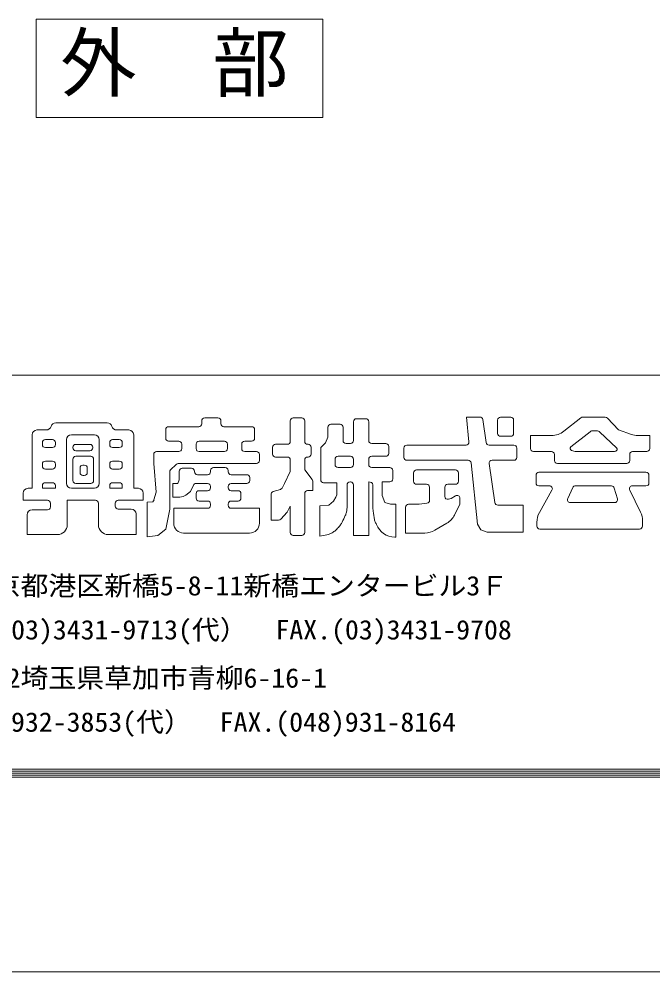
# Model space of a CAD drawing. Units: millimetres, scale not verified. Extents: x -1261 to 1262, y -891 to 891.
# Drawn here: x -704.3 to -561.1, y -891 to -675.4 of the extents above; entities that cross this region are included whole.
import ezdxf
from ezdxf.enums import TextEntityAlignment as Align

# ---------------------------------------------------------------- set-up
doc = ezdxf.new("R2010")
doc.units = ezdxf.units.MM
doc.header["$LTSCALE"] = 4
for name, color, linetype, lineweight in [('0-0_0', 3, 'Continuous', 18), ('0-3_Defpoints', 7, 'Continuous', 18), ('0-6_CSLAYER3', 7, 'Continuous', 18), ('0-A_WAKU', 7, 'Continuous', 18)]:
    doc.layers.add(name, color=color, linetype=linetype, lineweight=lineweight)
doc.styles.add('ＭＳ ゴシック', font='')
doc.styles.get('ＭＳ ゴシック').set_extended_font_data('MS Gothic')

msp = doc.modelspace()

# ---------------------------------------------------------------- linework, layer by layer
at = {"layer": '0-0_0'}
for p, q in [((-684.425, -766.759), (-696.036, -766.759)), ((-663.05, -766.34), (-663.05, -766.997)), ((-659.374, -765.674), (-662.384, -765.674)), ((-658.708, -766.997), (-658.708, -766.34)), ((-643.043, -766.335), (-643.043, -770.969)), ((-640.452, -765.669), (-642.377, -765.669)), ((-639.786, -770.969), (-639.786, -766.335)), ((-631.767, -767.115), (-633.873, -767.115)), ((-628.749, -766.515), (-628.749, -770.788)), ((-625.977, -765.849), (-628.083, -765.849)), ((-625.311, -770.788), (-625.311, -766.515)), ((-598.781, -771.246), (-599.536, -766.058)), ((-596.182, -766.154), (-596.182, -769.161)), ((-593.229, -765.488), (-595.516, -765.488)), ((-592.563, -769.161), (-592.563, -766.154)), ((-581.219, -768.686), (-577.366, -765.632)), ((-576.952, -765.488), (-571.863, -765.488)), ((-571.378, -765.698), (-568.861, -768.381)), ((-701.408, -769.496), (-701.408, -781.585)), ((-698.175, -768.386), (-700.298, -768.386)), ((-692.518, -769.471), (-687.319, -769.471)), ((-679.539, -768.386), (-682.285, -768.386)), ((-678.429, -781.585), (-678.429, -769.496)), ((-671.192, -768.329), (-671.192, -770.252)), ((-663.716, -767.663), (-670.526, -767.663)), ((-651.775, -767.663), (-658.042, -767.663)), ((-651.109, -770.252), (-651.109, -768.329)), ((-634.539, -767.781), (-634.539, -770.053)), ((-631.101, -770.788), (-631.101, -767.781)), ((-579.611, -772.227), (-575.289, -768.801)), ((-574.599, -768.561), (-573.828, -768.561)), ((-573.063, -768.867), (-569.317, -772.432)), ((-568.861, -768.381), (-565.954, -769.397)), ((-699.056, -771.222), (-699.056, -771.698)), ((-696.784, -770.556), (-698.39, -770.556)), ((-696.118, -771.698), (-696.118, -771.222)), ((-693.628, -780.475), (-693.628, -770.581)), ((-688.323, -771.641), (-691.514, -771.641)), ((-686.209, -770.581), (-686.209, -780.475)), ((-683.857, -771.222), (-683.857, -771.698)), ((-681.676, -770.556), (-683.191, -770.556)), ((-681.01, -771.698), (-681.01, -771.222)), ((-670.526, -770.918), (-668.24, -770.918)), ((-667.574, -771.584), (-667.574, -772.602)), ((-664.317, -772.602), (-664.317, -771.584)), ((-663.651, -770.918), (-657.927, -770.918)), ((-657.261, -771.584), (-657.261, -772.602)), ((-654.004, -772.602), (-654.004, -771.584)), ((-653.338, -770.918), (-651.775, -770.918)), ((-643.709, -771.635), (-646.357, -771.635)), ((-639.004, -771.635), (-639.12, -771.635)), ((-629.415, -771.454), (-630.435, -771.454)), ((-621.454, -771.454), (-624.645, -771.454)), ((-595.516, -769.827), (-593.229, -769.827)), ((-561.805, -769.646), (-564.488, -769.646)), ((-561.805, -772.596), (-561.805, -769.646)), ((-698.39, -772.364), (-696.784, -772.364)), ((-692.18, -772.307), (-692.18, -772.421)), ((-691.514, -773.087), (-688.323, -773.087)), ((-687.657, -772.421), (-687.657, -772.307)), ((-683.191, -772.364), (-681.676, -772.364)), ((-668.24, -773.268), (-673.24, -773.268)), ((-657.927, -773.268), (-663.651, -773.268)), ((-650.689, -773.268), (-653.338, -773.268)), ((-647.023, -772.301), (-647.023, -773.862)), ((-638.338, -773.862), (-638.338, -772.301)), ((-636.167, -772.358), (-636.167, -779.647)), ((-620.788, -773.681), (-620.788, -772.12)), ((-617.35, -772.482), (-617.35, -774.585)), ((-603.315, -771.816), (-616.684, -771.816)), ((-592.505, -771.816), (-598.122, -771.816)), ((-591.839, -774.585), (-591.839, -772.482)), ((-588.097, -773.262), (-584.001, -773.262)), ((-579.467, -772.999), (-578.62, -773.262)), ((-578.62, -773.262), (-569.763, -773.262)), ((-569.491, -773.178), (-569.763, -773.262)), ((-565.662, -773.262), (-562.471, -773.262)), ((-696.784, -775.437), (-698.39, -775.437)), ((-692.18, -775.019), (-692.18, -779.834)), ((-688.142, -774.353), (-691.514, -774.353)), ((-687.476, -779.834), (-687.476, -775.019)), ((-681.676, -775.437), (-683.191, -775.437)), ((-673.906, -773.934), (-673.906, -775.98)), ((-650.689, -775.98), (-668.383, -775.98)), ((-650.023, -775.314), (-650.023, -773.934)), ((-646.357, -774.528), (-643.709, -774.528)), ((-643.043, -775.194), (-643.043, -777.782)), ((-639.786, -777.42), (-639.786, -775.194)), ((-639.12, -774.528), (-639.004, -774.528)), ((-632.91, -776.212), (-632.91, -775.013)), ((-632.244, -774.347), (-629.415, -774.347)), ((-628.749, -775.013), (-628.749, -776.212)), ((-625.311, -776.212), (-625.311, -775.013)), ((-624.645, -774.347), (-621.454, -774.347)), ((-616.684, -775.251), (-602.817, -775.251)), ((-602.155, -775.848), (-600.705, -789.715)), ((-596.807, -784.805), (-598.087, -776.013)), ((-597.428, -775.251), (-592.505, -775.251)), ((-583.335, -773.928), (-583.335, -775.308)), ((-582.669, -775.974), (-566.994, -775.974)), ((-566.328, -775.308), (-566.328, -773.928)), ((-699.056, -776.103), (-699.056, -776.579)), ((-698.39, -777.245), (-696.784, -777.245)), ((-696.118, -776.579), (-696.118, -776.103)), ((-690.552, -777.007), (-690.552, -778.026)), ((-689.589, -776.341), (-689.886, -776.341)), ((-688.923, -778.026), (-688.923, -777.007)), ((-683.857, -776.103), (-683.857, -776.579)), ((-683.191, -777.245), (-681.676, -777.245)), ((-681.01, -776.579), (-681.01, -776.103)), ((-668.854, -776.175), (-670.092, -777.412)), ((-668.116, -777.731), (-668.116, -779.777)), ((-665.345, -777.065), (-667.45, -777.065)), ((-664.679, -777.845), (-664.679, -777.731)), ((-661.06, -777.55), (-661.06, -777.845)), ((-657.746, -776.884), (-660.394, -776.884)), ((-657.08, -777.845), (-657.08, -777.55)), ((-644.309, -780.494), (-643.043, -777.782)), ((-639.786, -777.42), (-638.115, -779.591)), ((-629.415, -776.878), (-632.244, -776.878)), ((-620.549, -776.878), (-624.645, -776.878)), ((-619.883, -779.466), (-619.883, -777.544)), ((-615.179, -778.086), (-615.179, -780.009)), ((-605.713, -777.42), (-614.513, -777.42)), ((-605.047, -780.009), (-605.047, -778.086)), ((-562.652, -777.963), (-586.831, -777.963)), ((-696.784, -780.319), (-698.39, -780.319)), ((-689.886, -778.692), (-689.589, -778.692)), ((-681.676, -780.319), (-683.191, -780.319)), ((-661.726, -778.511), (-664.013, -778.511)), ((-652.86, -778.511), (-656.414, -778.511)), ((-652.194, -779.834), (-652.194, -779.177)), ((-635.501, -780.313), (-632.549, -780.313)), ((-632.549, -780.313), (-632.549, -783.085)), ((-629.531, -780.132), (-629.415, -780.132)), ((-625.311, -780.132), (-625.254, -780.132)), ((-625.311, -792.246), (-625.311, -780.132)), ((-622.236, -783.206), (-622.236, -780.132)), ((-622.236, -780.132), (-620.549, -780.132)), ((-587.497, -778.629), (-587.497, -780.37)), ((-561.986, -780.37), (-561.986, -778.629)), ((-701.408, -781.585), (-702.288, -781.585)), ((-699.056, -780.985), (-699.056, -781.585)), ((-696.118, -781.585), (-699.056, -781.585)), ((-696.118, -781.585), (-696.118, -780.985)), ((-687.319, -781.585), (-692.518, -781.585)), ((-691.514, -780.5), (-688.142, -780.5)), ((-683.857, -780.985), (-683.857, -781.585)), ((-681.01, -781.585), (-683.857, -781.585)), ((-681.01, -781.585), (-681.01, -780.985)), ((-677.368, -781.585), (-678.429, -781.585)), ((-666.611, -783.106), (-665.583, -782.308)), ((-665.583, -782.308), (-664.927, -780.886)), ((-664.322, -780.5), (-661.726, -780.5)), ((-661.726, -782.127), (-663.651, -782.127)), ((-661.06, -781.166), (-661.06, -781.461)), ((-657.08, -781.461), (-657.08, -781.166)), ((-656.414, -780.5), (-652.86, -780.5)), ((-654.851, -782.127), (-656.414, -782.127)), ((-646.915, -782.338), (-645.285, -781.837)), ((-644.902, -781.531), (-644.309, -780.494)), ((-630.197, -785.604), (-630.197, -780.798)), ((-628.749, -780.798), (-628.749, -792.246)), ((-624.366, -780.798), (-624.366, -786.286)), ((-614.513, -780.675), (-612.227, -780.675)), ((-611.561, -781.341), (-611.561, -784.303)), ((-608.123, -783.429), (-608.123, -781.341)), ((-607.457, -780.675), (-605.713, -780.675)), ((-586.831, -781.036), (-584.476, -781.036)), ((-583.896, -782.03), (-586.742, -787.072)), ((-579.174, -781.416), (-580.348, -783.881)), ((-578.573, -781.036), (-570.449, -781.036)), ((-569.104, -783.984), (-569.808, -781.519)), ((-563.883, -786.985), (-566.319, -781.995)), ((-565.721, -781.036), (-562.652, -781.036)), ((-703.398, -782.695), (-703.398, -784.297)), ((-703.398, -784.297), (-697.912, -784.297)), ((-693.447, -789.851), (-693.447, -784.297)), ((-693.447, -784.297), (-687.056, -784.297)), ((-681.925, -784.297), (-676.258, -784.297)), ((-676.258, -784.297), (-676.258, -782.695)), ((-669.564, -783.573), (-667.973, -783.573)), ((-664.317, -782.793), (-664.317, -783.811)), ((-663.651, -784.477), (-661.726, -784.477)), ((-656.414, -784.477), (-654.851, -784.477)), ((-654.185, -783.811), (-654.185, -782.793)), ((-647.385, -788.811), (-647.385, -782.975)), ((-639.786, -791.58), (-639.786, -782.787)), ((-622.236, -783.206), (-621.693, -784.833)), ((-697.912, -786.466), (-701.383, -786.466)), ((-697.246, -784.963), (-697.246, -785.8)), ((-686.39, -784.963), (-686.39, -789.851)), ((-682.591, -785.619), (-682.591, -784.963)), ((-678.997, -786.285), (-681.925, -786.285)), ((-669.383, -786.104), (-669.383, -789.489)), ((-661.726, -786.104), (-669.383, -786.104)), ((-661.06, -785.143), (-661.06, -785.438)), ((-657.08, -785.438), (-657.08, -785.143)), ((-650.023, -786.104), (-656.414, -786.104)), ((-650.023, -789.489), (-650.023, -786.104)), ((-643.766, -787.003), (-643.043, -785.647)), ((-643.043, -785.647), (-643.043, -791.58)), ((-636.348, -792.427), (-636.348, -785.556)), ((-621.693, -784.833), (-620.426, -785.195)), ((-620.426, -785.195), (-619.16, -785.195)), ((-619.16, -785.195), (-619.16, -792.607)), ((-616.989, -785.861), (-616.989, -791.703)), ((-613.913, -785.195), (-616.323, -785.195)), ((-613.913, -785.195), (-612.141, -784.964)), ((-590.392, -785.376), (-596.148, -785.376)), ((-590.392, -791.523), (-590.392, -785.376)), ((-579.747, -784.833), (-569.744, -784.833)), ((-702.493, -787.576), (-702.493, -792.071)), ((-677.887, -792.071), (-677.887, -787.395)), ((-647.385, -788.811), (-645.691, -788.811)), ((-645.196, -788.59), (-643.766, -787.003)), ((-563.433, -790.133), (-563.433, -788.933)), ((-607.627, -789.477), (-610.374, -791.091)), ((-600.705, -789.715), (-599.981, -790.98)), ((-587.316, -789.254), (-587.316, -790.133)), ((-586.65, -790.799), (-564.099, -790.799)), ((-702.493, -792.071), (-695.667, -792.071)), ((-684.17, -792.071), (-677.887, -792.071)), ((-667.163, -791.709), (-652.243, -791.709)), ((-642.377, -792.246), (-640.452, -792.246)), ((-636.348, -792.427), (-634.385, -792.043)), ((-628.749, -792.246), (-625.311, -792.246)), ((-619.16, -792.607), (-619.424, -792.607)), ((-616.989, -791.703), (-612.624, -791.703))]:
    msp.add_line(p, q, dxfattribs=at)
for points in [[(-600.195, -765.488), (-603.238, -765.488), (-602.653, -771.081)], [(-636.167, -772.358), (-635.082, -771.273), (-634.539, -770.053)], [(-583.977, -769.646), (-588.763, -769.646), (-588.763, -772.596)], [(-673.838, -784.226), (-673.363, -782.489), (-673.906, -775.98)], [(-670.288, -777.883), (-670.288, -786.285), (-671.192, -790.805), (-673.002, -792.252), (-675.354, -792.587)], [(-669.564, -783.573), (-669.564, -780.5), (-668.478, -780.5), (-668.116, -779.686)], [(-637.977, -779.998), (-637.977, -782.121), (-639.12, -782.121)], [(-675.354, -792.587), (-675.354, -784.715), (-674.127, -784.615)], [(-636.348, -785.556), (-634.358, -785.376), (-633.272, -784.472), (-632.73, -783.568), (-632.549, -783.085)], [(-607.305, -784.077), (-606.676, -783.929), (-605.709, -783.314)], [(-604.685, -783.876), (-604.685, -785.195), (-605.907, -787.636)], [(-599.981, -790.98), (-598.534, -791.523), (-590.392, -791.523)]]:
    msp.add_lwpolyline(points, dxfattribs=at)
for centre, radius, start, end in [((-696.036, -767.869), 1.11, 90, 164.51187), ((-684.425, -767.869), 1.11, 15.48813, 90), ((-663.716, -766.997), 0.666, 270, 0), ((-662.384, -766.34), 0.666, 90, 180), ((-659.374, -766.34), 0.666, 0, 90), ((-658.042, -766.997), 0.666, 180, 270), ((-642.377, -766.335), 0.666, 90, 180), ((-640.452, -766.335), 0.666, 0, 90), ((-633.873, -767.781), 0.666, 90, 180), ((-631.767, -767.781), 0.666, 0, 90), ((-628.083, -766.515), 0.666, 90, 180), ((-625.977, -766.515), 0.666, 0, 90), ((-600.195, -766.154), 0.666, 8.28193, 90), ((-595.516, -766.154), 0.666, 90, 180), ((-593.229, -766.154), 0.666, 0, 90), ((-576.952, -766.154), 0.666, 90, 128.39742), ((-571.863, -766.154), 0.666, 43.17355, 90), ((-700.298, -769.496), 1.11, 90, 180), ((-698.175, -767.276), 1.11, 270, 344.51187), ((-692.518, -770.581), 1.11, 90, 180), ((-687.319, -770.581), 1.11, 0, 90), ((-682.285, -767.276), 1.11, 195.48813, 270), ((-679.539, -769.496), 1.11, 0, 90), ((-670.526, -768.329), 0.666, 90, 180), ((-651.775, -768.329), 0.666, 0, 90), ((-595.516, -769.161), 0.666, 180, 270), ((-593.229, -769.161), 0.666, 270, 0), ((-583.977, -765.206), 4.44, 270, 308.39742), ((-574.599, -769.671), 1.11, 90, 128.39742), ((-573.828, -769.671), 1.11, 46.41835, 90), ((-564.488, -765.206), 4.44, 250.72316, 270), ((-698.39, -771.222), 0.666, 90, 180), ((-698.39, -771.698), 0.666, 180, 270), ((-696.784, -771.222), 0.666, 0, 90), ((-696.784, -771.698), 0.666, 270, 0), ((-691.514, -772.307), 0.666, 90, 180), ((-688.323, -772.307), 0.666, 0, 90), ((-683.191, -771.222), 0.666, 90, 180), ((-683.191, -771.698), 0.666, 180, 270), ((-681.676, -771.222), 0.666, 0, 90), ((-681.676, -771.698), 0.666, 270, 0), ((-670.526, -770.252), 0.666, 180, 270), ((-668.24, -771.584), 0.666, 0, 90), ((-663.651, -771.584), 0.666, 90, 180), ((-657.927, -771.584), 0.666, 0, 90), ((-653.338, -771.584), 0.666, 90, 180), ((-651.775, -770.252), 0.666, 270, 0), ((-646.357, -772.301), 0.666, 90, 180), ((-643.709, -770.969), 0.666, 270, 0), ((-639.12, -770.969), 0.666, 180, 270), ((-639.004, -772.301), 0.666, 0, 90), ((-630.435, -770.788), 0.666, 180, 270), ((-629.415, -770.788), 0.666, 270, 0), ((-624.645, -770.788), 0.666, 180, 270), ((-621.454, -772.12), 0.666, 0, 90), ((-603.315, -771.15), 0.666, 270, 5.96887), ((-598.122, -771.15), 0.666, 188.28193, 270), ((-691.514, -772.421), 0.666, 180, 270), ((-688.323, -772.421), 0.666, 270, 0), ((-673.24, -773.934), 0.666, 90, 180), ((-668.24, -772.602), 0.666, 270, 0), ((-663.651, -772.602), 0.666, 180, 270), ((-657.927, -772.602), 0.666, 270, 0), ((-653.338, -772.602), 0.666, 180, 270), ((-650.689, -773.934), 0.666, 0, 90), ((-646.357, -773.862), 0.666, 180, 270), ((-639.004, -773.862), 0.666, 270, 0), ((-621.454, -773.681), 0.666, 270, 0), ((-616.684, -772.482), 0.666, 90, 180), ((-592.505, -772.482), 0.666, 0, 90), ((-588.097, -772.596), 0.666, 180, 270), ((-584.001, -773.928), 0.666, 0, 90), ((-579.335, -772.575), 0.444, 128.39742, 252.74028), ((-569.623, -772.754), 0.444, 287.25972, 46.41835), ((-565.662, -773.928), 0.666, 90, 180), ((-562.471, -772.596), 0.666, 270, 0), ((-698.39, -776.103), 0.666, 90, 180), ((-696.784, -776.103), 0.666, 0, 90), ((-691.514, -775.019), 0.666, 90, 180), ((-688.142, -775.019), 0.666, 0, 90), ((-683.191, -776.103), 0.666, 90, 180), ((-681.676, -776.103), 0.666, 0, 90), ((-668.383, -776.646), 0.666, 90, 134.9788), ((-650.689, -775.314), 0.666, 270, 0), ((-643.709, -775.194), 0.666, 0, 90), ((-639.12, -775.194), 0.666, 90, 180), ((-632.244, -775.013), 0.666, 90, 180), ((-629.415, -775.013), 0.666, 0, 90), ((-624.645, -775.013), 0.666, 90, 180), ((-616.684, -774.585), 0.666, 180, 270), ((-602.817, -775.917), 0.666, 5.96887, 90), ((-597.428, -775.917), 0.666, 90, 188.28193), ((-592.505, -774.585), 0.666, 270, 0), ((-582.669, -775.308), 0.666, 180, 270), ((-566.994, -775.308), 0.666, 270, 0), ((-698.39, -776.579), 0.666, 180, 270), ((-696.784, -776.579), 0.666, 270, 0), ((-689.886, -777.007), 0.666, 90, 180), ((-689.886, -778.026), 0.666, 180, 270), ((-689.589, -777.007), 0.666, 0, 90), ((-689.589, -778.026), 0.666, 270, 0), ((-683.191, -776.579), 0.666, 180, 270), ((-681.676, -776.579), 0.666, 270, 0), ((-669.622, -777.883), 0.666, 134.9788, 180), ((-667.45, -777.731), 0.666, 90, 180), ((-665.345, -777.731), 0.666, 0, 90), ((-664.013, -777.845), 0.666, 180, 270), ((-661.726, -777.845), 0.666, 270, 0), ((-660.394, -777.55), 0.666, 90, 180), ((-657.746, -777.55), 0.666, 0, 90), ((-656.414, -777.845), 0.666, 180, 270), ((-632.244, -776.212), 0.666, 180, 270), ((-629.415, -776.212), 0.666, 270, 0), ((-624.645, -776.212), 0.666, 180, 270), ((-620.549, -777.544), 0.666, 0, 90), ((-614.513, -778.086), 0.666, 90, 180), ((-605.713, -778.086), 0.666, 0, 90), ((-586.831, -778.629), 0.666, 90, 180), ((-562.652, -778.629), 0.666, 0, 90), ((-698.39, -780.985), 0.666, 90, 180), ((-696.784, -780.985), 0.666, 0, 90), ((-691.514, -779.834), 0.666, 180, 270), ((-688.142, -779.834), 0.666, 270, 0), ((-683.191, -780.985), 0.666, 90, 180), ((-681.676, -780.985), 0.666, 0, 90), ((-652.86, -779.177), 0.666, 0, 90), ((-652.86, -779.834), 0.666, 270, 0), ((-638.643, -779.998), 0.666, 0, 37.58908), ((-635.501, -779.647), 0.666, 180, 270), ((-629.531, -780.798), 0.666, 90, 180), ((-629.415, -780.798), 0.666, 0, 90), ((-625.225, -781.019), 0.887, 14.39982, 91.86038), ((-620.549, -779.466), 0.666, 270, 0), ((-614.513, -780.009), 0.666, 180, 270), ((-605.713, -780.009), 0.666, 270, 0), ((-702.288, -782.695), 1.11, 90, 180), ((-692.518, -780.475), 1.11, 180, 270), ((-687.319, -780.475), 1.11, 270, 0), ((-677.368, -782.695), 1.11, 0, 90), ((-664.322, -781.166), 0.666, 90, 155.20872), ((-663.651, -782.793), 0.666, 90, 180), ((-661.726, -781.166), 0.666, 0, 90), ((-661.726, -781.461), 0.666, 270, 0), ((-656.414, -781.166), 0.666, 90, 180), ((-656.414, -781.461), 0.666, 180, 270), ((-654.851, -782.793), 0.666, 0, 90), ((-646.719, -782.975), 0.666, 107.09081, 180), ((-645.48, -781.2), 0.666, 287.09081, 330.23681), ((-639.12, -782.787), 0.666, 90, 180), ((-612.227, -781.341), 0.666, 0, 90), ((-607.457, -781.341), 0.666, 90, 180), ((-586.831, -780.37), 0.666, 180, 270), ((-584.476, -781.702), 0.666, 330.5544, 90), ((-578.573, -781.702), 0.666, 90, 154.5202), ((-570.449, -781.702), 0.666, 15.9566, 90), ((-565.721, -781.702), 0.666, 90, 206.02005), ((-562.652, -780.37), 0.666, 270, 0), ((-697.912, -784.963), 0.666, 0, 90), ((-687.056, -784.963), 0.666, 0, 90), ((-681.925, -784.963), 0.666, 90, 180), ((-674.48, -784.05), 0.666, 301.98631, 344.73412), ((-667.973, -781.353), 2.22, 270, 307.85445), ((-663.651, -783.811), 0.666, 180, 270), ((-661.726, -785.143), 0.666, 0, 90), ((-656.414, -785.143), 0.666, 90, 180), ((-654.851, -783.811), 0.666, 270, 0), ((-612.227, -784.303), 0.666, 277.42598, 0), ((-607.457, -783.429), 0.666, 180, 283.23108), ((-605.351, -783.876), 0.666, 0, 122.452), ((-579.747, -784.167), 0.666, 154.5202, 270), ((-569.744, -784.167), 0.666, 270, 15.9566), ((-701.383, -787.576), 1.11, 90, 180), ((-697.912, -785.8), 0.666, 270, 0), ((-681.925, -785.619), 0.666, 180, 270), ((-678.997, -787.395), 1.11, 0, 90), ((-661.726, -785.438), 0.666, 270, 0), ((-656.414, -785.438), 0.666, 180, 270), ((-639.777, -785.218), 9.588, 349.46625, 357.68846), ((-688.302, -796.985), 64.826, 8.79637, 9.49979), ((-616.323, -785.861), 0.666, 90, 180), ((-596.148, -784.71), 0.666, 188.28193, 270), ((-645.691, -788.145), 0.666, 270, 317.99171), ((-655.767, -776.542), 27.558, 332.46928, 335.95566), ((-633.852, -786.319), 3.562, 335.95566, 349.46625), ((-654.18, -791.705), 30.297, 7.76743, 8.79637), ((-703.673, -798.456), 80.249, 7.41893, 7.76743), ((-556.274, -779.263), 68.395, 187.41893, 187.79643), ((-621.934, -788.253), 2.122, 187.79643, 201.01969), ((-609.877, -785.649), 4.44, 300.44702, 333.41799), ((-582.876, -789.254), 4.44, 150.5544, 180), ((-567.873, -788.933), 4.44, 0, 26.02005), ((-695.667, -789.851), 2.22, 270, 0), ((-684.17, -789.851), 2.22, 180, 270), ((-667.163, -789.489), 2.22, 180, 270), ((-652.243, -789.489), 2.22, 270, 0), ((-635.064, -788.7), 3.295, 301.83006, 315.74045), ((-649.074, -775.048), 22.856, 315.74045, 318.34536), ((-635.866, -786.797), 5.179, 318.34536, 323.81916), ((-635.305, -787.208), 4.484, 323.81916, 332.46928), ((-618.267, -786.844), 6.051, 201.01969, 208.83855), ((-619.424, -788.167), 4.44, 201.05173, 270), ((-612.624, -787.263), 4.44, 270, 300.44702), ((-586.65, -790.133), 0.666, 180, 270), ((-564.099, -790.133), 0.666, 270, 0), ((-642.377, -791.58), 0.666, 180, 270), ((-640.452, -791.58), 0.666, 270, 0), ((-637.193, -785.271), 7.331, 292.51707, 301.83006)]:
    msp.add_arc(centre, radius, start, end, dxfattribs=at)
at = {"layer": '0-3_Defpoints', "color": 5}
msp.add_line((-1261.481, -891), (1261.519, -891), dxfattribs=at)
at = {"layer": '0-6_CSLAYER3'}
msp.add_lwpolyline([(-700.485, -697.696), (-635.689, -697.696), (-635.689, -675.43), (-700.485, -675.43)], close=True, dxfattribs=at)
at = {"layer": '0-A_WAKU'}
for p, q in [((-1201.481, -756), (1198.519, -756)), ((-1202.381, -846.9), (1199.419, -846.9)), ((-1201.931, -846.45), (1198.969, -846.45)), ((-1201.481, -846), (1198.519, -846)), ((-1201.031, -845.55), (1198.069, -845.55)), ((-1200.581, -845.1), (1197.619, -845.1))]:
    msp.add_line(p, q, dxfattribs=at)

# ---------------------------------------------------------------- texts
at = {"layer": '0-0_0', "color": 7, "style": 'ＭＳ ゴシック', "width": 1.05}
for s, p in [('本社〒105-0004東京都港区新橋5-8-11新橋エンタービル3Ｆ', (-760.646, -807.141)), ('TEL.東京(03)3431-9713(代）  FAX.(03)3431-9708', (-734.436, -817.108)), ('関東支店〒340-0002埼玉県草加市青柳6-16-1', (-760.646, -828.009)), ('TEL.(048)932-3853(代）  FAX.(048)931-8164', (-734.436, -837.976))]:
    msp.add_text(s, height=4.399, dxfattribs=at).set_placement(p, align=Align.BOTTOM_LEFT)
at = {"layer": '0-6_CSLAYER3', "style": 'ＭＳ ゴシック'}
msp.add_text('外\u3000部', height=12.61, dxfattribs=at).set_placement((-695.018, -695.42), align=Align.BOTTOM_LEFT)

doc.saveas('drawing.dxf')
